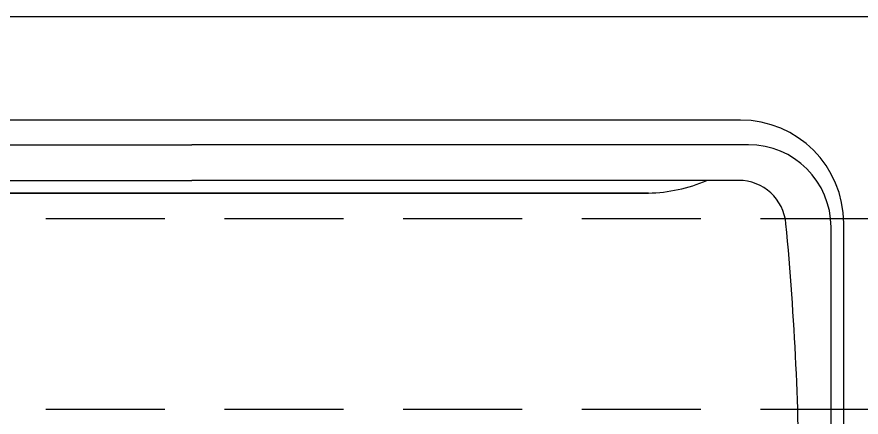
# Model space of a CAD drawing. Header units: millimetres. Extents: x 8300 to 98248, y -10383 to 40000.
# Drawn here: x 27594 to 28126, y 22245 to 22497 of the extents above; entities that cross this region are included whole.
import ezdxf

# ---------------------------------------------------------------- set-up
doc = ezdxf.new("R2010")
doc.units = ezdxf.units.MM
doc.header["$LTSCALE"] = 300
doc.linetypes.add('DASH-N', pattern=[0.375, 0.25, -0.125])
doc.layers.add('K建0_壁', color=7, linetype='CONTINUOUS')

msp = doc.modelspace()

# ---------------------------------------------------------------- linework, layer by layer
at = {"layer": 'K建0_壁', "color": 250, "linetype": 'Continuous', "lineweight": -3}
for p, q in [((29203, 22497), (27226.15, 22497)), ((28050, 22432), (27359, 22432)), ((27354, 22416.5), (27704.5, 22416.5)), ((28055, 22416.5), (27704.5, 22416.5)), ((27360.24, 22394), (27704.5, 22394)), ((27412, 22394), (27704.5, 22394)), ((28048.76, 22394), (27704.5, 22394)), ((28107, 22189), (28107, 22364.5)), ((28115, 22011), (28115, 22367))]:
    msp.add_line(p, q, dxfattribs=at)
at = {"layer": 'K建0_壁', "color": 250, "linetype": 'DASH-N', "lineweight": -3}
for p, q in [((23000, 22370), (30569.68, 22370)), ((23000, 22250), (30569.68, 22250))]:
    msp.add_line(p, q, dxfattribs=at)
at = {"layer": 'K建0_壁', "color": 250, "linetype": 'Continuous', "lineweight": -3}
for points in [[(27417, 22386), (27704.5, 22386)], [(27704.5, 22386), (27992, 22386)]]:
    msp.add_lwpolyline(points, close=True, dxfattribs=at)
for centre, radius, start, end in [((28050, 22367), 65, 0, 90), ((28055, 22364.5), 52, 0, 90), ((27989.82, 22484.49), 98.51, 271.2702, 293.2856), ((28048.76, 22364), 30, 5.2425, 90), ((26194.67, 22189), 1892.33, 0.00008, 5.38964)]:
    msp.add_arc(centre, radius, start, end, dxfattribs=at)

doc.saveas('drawing.dxf')
